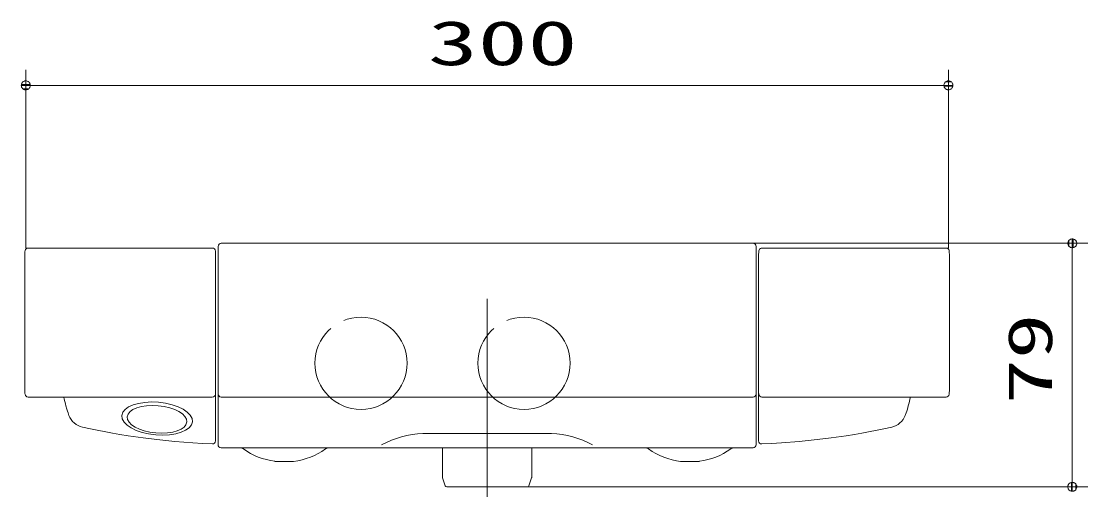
# Model space of a CAD drawing. Units: millimetres on the paper, scale 1:5. Extents: x -305 to 305, y -152 to 152.
# Drawn here: x -32.4 to 37, y 22.4 to 53.3 of the extents above; entities that cross this region are included whole.
import ezdxf
from ezdxf.enums import TextEntityAlignment as Align

# ---------------------------------------------------------------- set-up
doc = ezdxf.new("R2010")
doc.units = ezdxf.units.MM
doc.linetypes.add('LONG_CHAIN', pattern=[21, 18, -1, 1, -1])
doc.linetypes.add('LONG_DASHED2', pattern=[13, 12, -1])
doc.layers.add('0-1_RV', color=7, linetype='Continuous', lineweight=9)
doc.layers.add('0-2_0', color=7, linetype='Continuous', lineweight=9)
doc.styles.add('ＭＳ ゴシック', font='')
doc.styles.get('ＭＳ ゴシック').set_extended_font_data('MS Gothic')

# ---------------------------------------------------------------- blocks, each defined once
blk = doc.blocks.new('_DOTSMALL')
at = {"layer": '0-2_0'}
for p, q in [((0.0746, 0.1), (-0.0746, 0.1)), ((0.1223, -0.0248), (-0.1223, -0.0248))]:
    blk.add_line(p, q, dxfattribs=at)
for points in [[(0.125, 0), (0.124, 0.0157), (0.1211, 0.0311), (0.1162, 0.046), (0.1095, 0.0602), (0.1011, 0.0735), (0.0911, 0.0856), (0.0797, 0.0963), (0.067, 0.1055), (0.0532, 0.1131), (0.0386, 0.1189), (0.0234, 0.1228), (0.0078, 0.1248), (-0.0078, 0.1248), (-0.0234, 0.1228), (-0.0386, 0.1189), (-0.0532, 0.1131), (-0.067, 0.1055), (-0.0797, 0.0963), (-0.0911, 0.0856), (-0.1011, 0.0735), (-0.1095, 0.0602), (-0.1162, 0.046), (-0.1211, 0.0311), (-0.124, 0.0157), (-0.125, 0), (0, 0)], [(-0.125, 0), (-0.124, -0.0157), (-0.1211, -0.0311), (-0.1162, -0.046), (-0.1095, -0.0602), (-0.1011, -0.0735), (-0.0911, -0.0856), (-0.0797, -0.0963), (-0.067, -0.1055), (-0.0532, -0.1131), (-0.0386, -0.1189), (-0.0234, -0.1228), (-0.0078, -0.1248), (0.0078, -0.1248), (0.0234, -0.1228), (0.0386, -0.1189), (0.0532, -0.1131), (0.067, -0.1055), (0.0797, -0.0963), (0.0911, -0.0856), (0.1011, -0.0735), (0.1095, -0.0602), (0.1162, -0.046), (0.1211, -0.0311), (0.124, -0.0157), (0.125, 0), (0, 0)]]:
    blk.add_lwpolyline(points, close=True, dxfattribs=at)

msp = doc.modelspace()

# ---------------------------------------------------------------- linework, layer by layer
at = {"layer": '0-1_RV'}
for p, q in [((-32.096, 38.574), (-32.096, 50.15)), ((27.904, 38.574), (27.904, 50.15)), ((-32.096, 49.15), (27.904, 49.15)), ((15.192, 38.879), (-19.383, 38.879)), ((15.192, 38.879), (36.96, 38.879)), ((35.96, 38.879), (35.96, 23.045)), ((-32.154, 38.236), (-32.155, 38.187)), ((-32.155, 29.379), (-32.155, 38.187)), ((-32.152, 38.28), (-32.154, 38.236)), ((-32.15, 38.318), (-32.152, 38.28)), ((-32.148, 38.346), (-32.15, 38.318)), ((-32.146, 38.383), (-32.148, 38.346)), ((-32.138, 38.422), (-32.146, 38.383)), ((-19.967, 38.574), (-31.969, 38.574)), ((-31.944, 38.574), (-31.946, 38.574)), ((-19.756, 26.036), (-19.756, 38.37)), ((-19.596, 37.94), (-19.583, 38.655)), ((-19.583, 38.655), (-19.583, 38.682)), ((15.404, 37.959), (15.392, 38.682)), ((15.564, 38.187), (15.564, 26.036)), ((15.571, 38.343), (15.57, 38.319)), ((15.573, 38.375), (15.571, 38.343)), ((15.575, 38.395), (15.573, 38.375)), ((15.742, 38.571), (15.737, 38.57)), ((27.778, 38.574), (15.775, 38.574)), ((27.947, 38.422), (27.955, 38.383)), ((27.955, 38.383), (27.957, 38.346)), ((27.957, 38.346), (27.959, 38.318)), ((27.964, 29.267), (27.964, 38.187)), ((-19.596, 25.779), (-19.596, 37.94)), ((15.404, 25.779), (15.404, 37.959)), ((-19.756, 30.64), (-19.756, 30.645)), ((15.39, 30.224), (15.39, 30.224)), ((-32.155, 29.267), (-32.155, 29.379)), ((-19.763, 29.107), (-19.761, 29.148)), ((-32.149, 29.124), (-32.146, 29.063)), ((-31.947, 28.879), (-19.966, 28.879)), ((-19.767, 29.057), (-19.763, 29.107)), ((-19.39, 28.879), (15.198, 28.879)), ((15.571, 29.121), (15.571, 29.12)), ((15.571, 29.12), (15.572, 29.091)), ((15.572, 29.091), (15.575, 29.063)), ((15.575, 29.063), (15.579, 29.038)), ((15.579, 29.038), (15.582, 29.026)), ((15.582, 29.026), (15.586, 29.013)), ((15.586, 29.013), (15.591, 29)), ((15.591, 29), (15.598, 28.986)), ((15.774, 28.879), (27.754, 28.879)), ((27.958, 29.124), (27.954, 29.063)), ((-29.425, 28.1), (-29.482, 28.306)), ((-29.425, 28.1), (-29.383, 27.965)), ((-29.347, 27.853), (-29.383, 27.965)), ((-29.347, 27.853), (-29.286, 27.692)), ((25.155, 27.853), (25.094, 27.692)), ((25.155, 27.853), (25.192, 27.965)), ((25.234, 28.1), (25.192, 27.965)), ((25.234, 28.1), (25.29, 28.306)), ((-28.404, 26.928), (-27.889, 26.814)), ((-27.889, 26.814), (-26.462, 26.533)), ((-26.462, 26.533), (-25.98, 26.456)), ((-25.44, 26.364), (-25.98, 26.456)), ((-25.44, 26.364), (-24.472, 26.225)), ((2.091, 26.504), (-6.282, 26.504)), ((21.249, 26.364), (20.28, 26.225)), ((21.249, 26.364), (21.789, 26.456)), ((22.271, 26.533), (21.789, 26.456)), ((23.698, 26.814), (22.271, 26.533)), ((24.214, 26.926), (23.698, 26.814)), ((-24.472, 26.225), (-23.563, 26.113)), ((-23.563, 26.113), (-22.398, 25.991)), ((-22.398, 25.991), (-21.239, 25.904)), ((-21.239, 25.904), (-20.594, 25.866)), ((-20.594, 25.866), (-19.964, 25.836)), ((20.28, 26.225), (19.372, 26.113)), ((15.065, 25.579), (-19.396, 25.579)), ((-4.996, 25.579), (-4.996, 23.661)), ((0.804, 23.661), (0.804, 25.579)), ((15.204, 25.579), (15.065, 25.579)), ((-15.896, 24.702), (-14.696, 24.696)), ((10.505, 24.696), (10.506, 24.696)), ((10.506, 24.696), (10.51, 24.696)), ((10.51, 24.696), (10.517, 24.696)), ((10.517, 24.696), (10.529, 24.696)), ((10.529, 24.696), (10.544, 24.696)), ((10.544, 24.696), (10.562, 24.696)), ((10.562, 24.696), (10.583, 24.696)), ((10.583, 24.696), (10.608, 24.696)), ((10.608, 24.696), (10.635, 24.696)), ((10.635, 24.696), (10.665, 24.696)), ((10.665, 24.696), (10.673, 24.696)), ((10.673, 24.696), (10.689, 24.696)), ((11.705, 24.702), (11.706, 24.702)), ((11.706, 24.702), (11.707, 24.702)), ((11.706, 24.702), (11.706, 24.702)), ((11.707, 24.702), (11.708, 24.702)), ((11.708, 24.702), (11.711, 24.702)), ((11.711, 24.702), (11.712, 24.702)), ((-4.991, 23.63), (-4.818, 23.113)), ((0.627, 23.113), (0.799, 23.63)), ((0.532, 23.045), (-4.724, 23.045)), ((0.532, 23.045), (36.96, 23.045))]:
    msp.add_line(p, q, dxfattribs=at)
at = {"layer": '0-1_RV', "linetype": 'LONG_CHAIN'}
msp.add_line((-2.096, 35.278), (-2.096, 22.405), dxfattribs=at)
at = {"layer": '0-1_RV'}
for points in [[(15.745, 38.572), (15.745, 38.572), (15.745, 38.572), (15.745, 38.572), (15.744, 38.572), (15.744, 38.572), (15.744, 38.572), (15.744, 38.572), (15.743, 38.572), (15.743, 38.571), (15.743, 38.571), (15.743, 38.571), (15.742, 38.571), (15.742, 38.571)], [(15.755, 38.573), (15.755, 38.573), (15.755, 38.573), (15.755, 38.573), (15.754, 38.573), (15.754, 38.573), (15.754, 38.573), (15.754, 38.573), (15.753, 38.573), (15.753, 38.573), (15.753, 38.573), (15.753, 38.573), (15.752, 38.573), (15.752, 38.573), (15.752, 38.573), (15.752, 38.573), (15.751, 38.573), (15.751, 38.573), (15.751, 38.573), (15.751, 38.573), (15.75, 38.573), (15.75, 38.573), (15.75, 38.572), (15.75, 38.572), (15.749, 38.572), (15.749, 38.572), (15.749, 38.572), (15.749, 38.572), (15.748, 38.572), (15.748, 38.572), (15.748, 38.572), (15.748, 38.572), (15.747, 38.572), (15.747, 38.572), (15.747, 38.572), (15.747, 38.572), (15.746, 38.572), (15.746, 38.572), (15.746, 38.572), (15.745, 38.572)], [(15.765, 38.574), (15.765, 38.574), (15.765, 38.574), (15.765, 38.574), (15.764, 38.574), (15.764, 38.574), (15.764, 38.574), (15.764, 38.574), (15.763, 38.574), (15.763, 38.574), (15.763, 38.574), (15.763, 38.574), (15.762, 38.574), (15.762, 38.574), (15.762, 38.574), (15.761, 38.574), (15.761, 38.574), (15.761, 38.574), (15.761, 38.574), (15.76, 38.574), (15.76, 38.574), (15.76, 38.574), (15.76, 38.574), (15.759, 38.574), (15.759, 38.574), (15.759, 38.574), (15.759, 38.574), (15.758, 38.573), (15.758, 38.573), (15.758, 38.573), (15.758, 38.573), (15.757, 38.573), (15.757, 38.573), (15.757, 38.573), (15.757, 38.573), (15.756, 38.573), (15.756, 38.573), (15.756, 38.573), (15.756, 38.573), (15.755, 38.573)], [(15.775, 38.574), (15.775, 38.574), (15.775, 38.574), (15.775, 38.574), (15.774, 38.574), (15.774, 38.574), (15.774, 38.574), (15.774, 38.574), (15.773, 38.574), (15.773, 38.574), (15.773, 38.574), (15.772, 38.574), (15.772, 38.574), (15.772, 38.574), (15.772, 38.574), (15.771, 38.574), (15.771, 38.574), (15.771, 38.574), (15.771, 38.574), (15.77, 38.574), (15.77, 38.574), (15.77, 38.574), (15.77, 38.574), (15.769, 38.574), (15.769, 38.574), (15.769, 38.574), (15.769, 38.574), (15.768, 38.574), (15.768, 38.574), (15.768, 38.574), (15.768, 38.574), (15.767, 38.574), (15.767, 38.574), (15.767, 38.574), (15.767, 38.574), (15.766, 38.574), (15.766, 38.574), (15.766, 38.574), (15.766, 38.574), (15.765, 38.574)], [(27.959, 38.318), (27.96, 38.28), (27.962, 38.236), (27.964, 38.187)], [(19.372, 26.113), (18.207, 25.991), (17.048, 25.904), (16.402, 25.866), (15.773, 25.836)], [(10.504, 24.696), (10.505, 24.696), (10.505, 24.696)]]:
    msp.add_lwpolyline(points, dxfattribs=at)
at = {"layer": '0-1_RV', "linetype": 'LONG_DASHED2'}
for centre in [(-10.296, 31.079), (0.304, 31.079)]:
    msp.add_circle(centre, 3, dxfattribs=at)
at = {"layer": '0-1_RV'}
for centre, radius, start, end in [((-19.383, 38.679), 0.2, 90, 179), ((-19.383, 38.679), 0.2, 90, 178.99999), ((15.192, 38.679), 0.2, 1, 90), ((15.192, 38.679), 0.2, 1.00001, 90), ((-31.944, 38.376), 0.2, 97.30254, 166.80331), ((-19.975, 38.354), 0.22, 4.12516, 87.78568), ((27.359, 37.757), 11.803, 177.26943, 177.91227), ((15.774, 38.374), 0.2, 100.76913, 174.04058), ((27.752, 38.376), 0.2, 13.19669, 82.69746), ((-21.42, 29.654), 10.743, 182.06724, 182.8305), ((17.228, 29.654), 10.743, 357.1695, 357.93276), ((-31.946, 29.079), 0.2, 184.5677, 270.21573), ((5.721, 37.708), 36.436, 194.0233, 194.95349), ((-19.966, 29.079), 0.2, 270.06445, 353.59281), ((-19.39, 29.078), 0.199, 181, 270.00432), ((15.198, 29.078), 0.199, 270.00249, 359), ((15.775, 29.079), 0.2, 186.40719, 269.93555), ((-9.912, 37.708), 36.436, 345.04651, 345.9767), ((27.755, 29.079), 0.2, 269.78427, 355.4323), ((-28.158, 28.102), 1.2, 199.96472, 258.14519), ((23.967, 28.102), 1.2, 281.85481, 340.03528), ((-6.071, 20.508), 6, 92.02062, 118.70498), ((1.879, 20.508), 6, 61.29502, 87.97938), ((-19.956, 26.036), 0.2, 267.59444, 0.00009), ((-19.396, 25.779), 0.2, 180, 270), ((15.204, 25.779), 0.2, 270, 0), ((15.764, 26.036), 0.2, 180.06029, 272.43713), ((-18.177, 25.179), 0.4, 54.85931, 90), ((-15.271, 29.307), 4.648, 234.85931, 262.11415), ((-15.272, 29.307), 4.648, 277.27651, 305.14069), ((-12.366, 25.179), 0.4, 90, 125.14069), ((8.175, 25.179), 0.4, 54.85931, 90), ((11.08, 29.307), 4.648, 234.85931, 262.72791), ((11.08, 29.307), 4.648, 277.88913, 305.14069), ((13.985, 25.179), 0.4, 90, 125.14069), ((-15.896, 24.802), 0.1, 262.3801, 269.693), ((-14.696, 24.796), 0.1, 269.69344, 277.19713), ((10.504, 24.796), 0.1, 263.49398, 269.96974), ((13.526, -510.98), 535.684, 90.30426, 90.32309), ((41.03, -5569.405), 5594.184, 90.30035, 90.31083), ((-16.589, 5192.212), 5167.588, 270.30245, 270.31371), ((-4.896, 23.661), 0.1, 180, 198.43495), ((0.704, 23.661), 0.1, 341.56505, 0), ((-4.724, 23.145), 0.1, 198.43495, 270), ((0.532, 23.145), 0.1, 270, 341.56505)]:
    msp.add_arc(centre, radius, start, end, dxfattribs=at)
for centre, major_axis, ratio in [((-23.555, 27.482), (-2.297, 0.203), 0.461375), ((-23.562, 27.433), (-1.939, 0.171), 0.457699)]:
    msp.add_ellipse(centre, major_axis=major_axis, ratio=ratio, dxfattribs=at)

# ---------------------------------------------------------------- block references
at = {"layer": '0-1_RV', "xscale": 2.32, "yscale": 2.32}
for p, rotation in [((-32.096, 49.15), 180), ((35.96, 38.879), 90), ((35.96, 23.045), 270)]:
    msp.add_blockref('_DOTSMALL', p, dxfattribs=dict(at, rotation=rotation))
msp.add_blockref('_DOTSMALL', (27.904, 49.15), dxfattribs=at)

# ---------------------------------------------------------------- texts
at = {"layer": '0-1_RV', "style": 'ＭＳ ゴシック', "width": 1.65}
msp.add_text('300', height=2.889, dxfattribs=at).set_placement((-5.946, 49.594), align=Align.BOTTOM_LEFT)
at = {"layer": '0-1_RV', "style": 'ＭＳ ゴシック', "width": 1.5}
msp.add_text('79', height=2.889, rotation=90, dxfattribs=at).set_placement((35.515, 28.406), align=Align.BOTTOM_LEFT)

doc.saveas('drawing.dxf')
